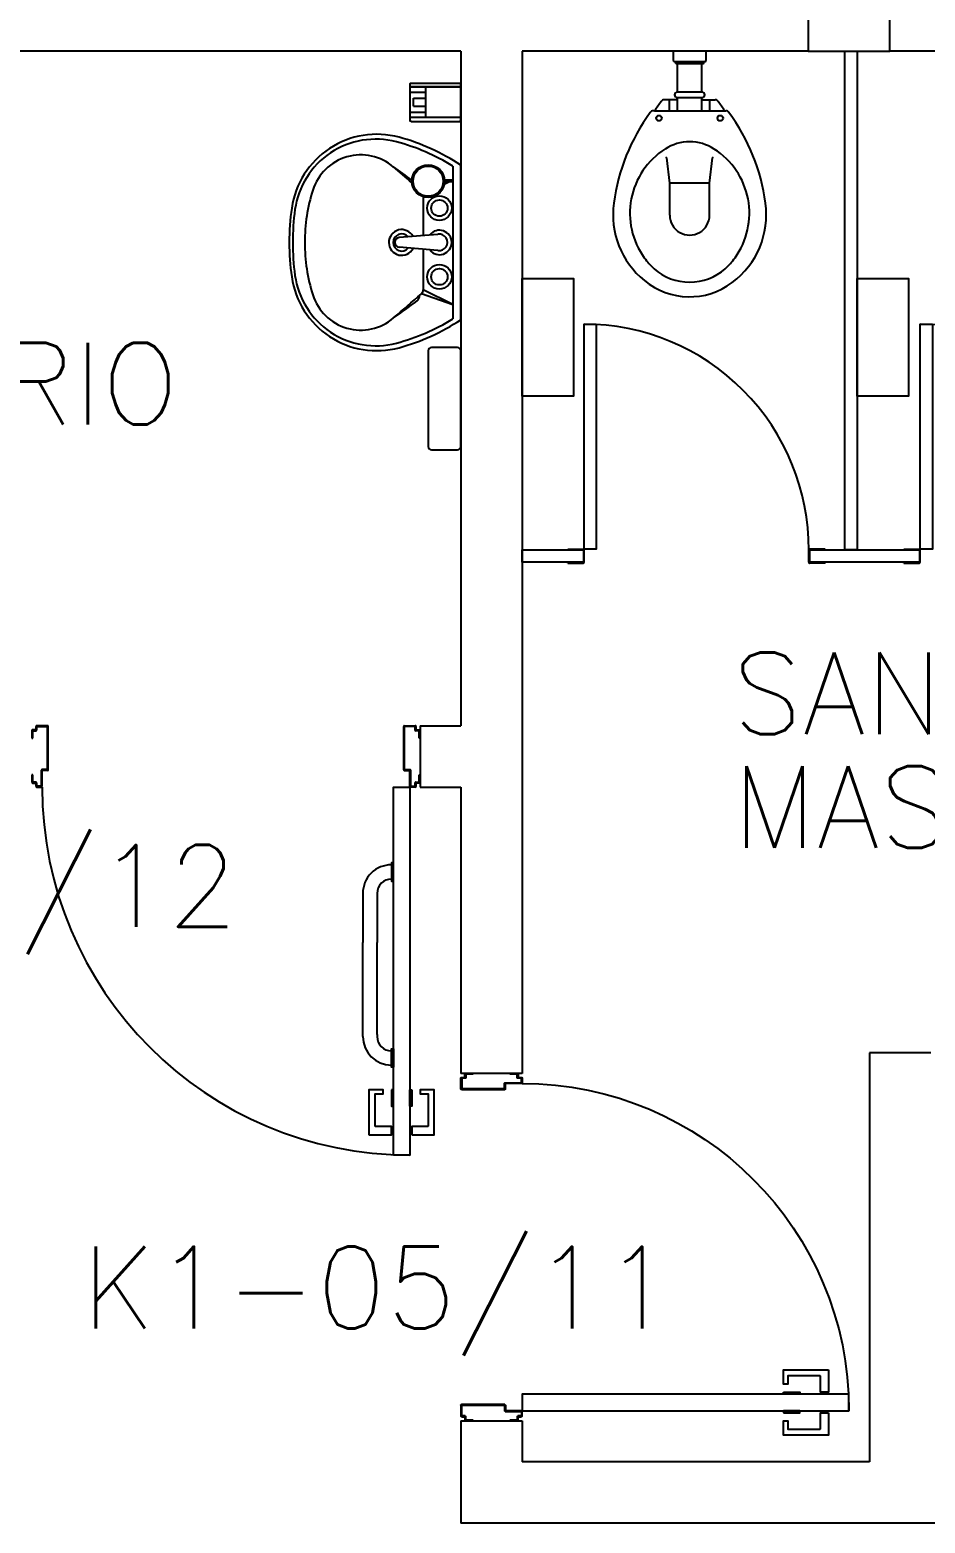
# Model space of a CAD drawing. Header units: millimetres. Extents: x 1887 to 2405, y 1100 to 1335.
# Drawn here: x 2134.855 to 2137.046, y 1267.448 to 1271.1 of the extents above; entities that cross this region are included whole.
import ezdxf

# ---------------------------------------------------------------- set-up
doc = ezdxf.new("R2010")
doc.units = ezdxf.units.MM
for name, color, linetype in [('AR-ALV', 2, 'Continuous'), ('AR-DIVISÓRIAS', 1, 'Continuous'), ('AR-ESTC', 3, 'Continuous'), ('AR-LOUCAS', 1, 'Continuous'), ('AR-LOUÇAS', 1, 'Continuous'), ('AR-PORTA', 1, 'Continuous'), ('DV- VISTA', 2, 'Continuous'), ('ENDEREÇO', 2, 'Continuous'), ('maçaneta', 1, 'Continuous'), ('mov', 1, 'Continuous'), ('PM-PERFIL U-C', 2, 'Continuous'), ('PM-PUXADOR-V', 1, 'Continuous'), ('pm1', 2, 'Continuous'), ('pm2', 2, 'Continuous'), ('TEXTO', 2, 'Continuous'), ('WC1', 1, 'Continuous'), ('WC2', 1, 'Continuous'), ('WC3', 1, 'Continuous')]:
    doc.layers.add(name, color=color, linetype=linetype)
doc.styles.add('UNB-100', font='simplex.shx', dxfattribs={"height": 0.2})
doc.styles.add('UNB1-100', font='simplex.shx', dxfattribs={"height": 0.2})

# ---------------------------------------------------------------- blocks, each defined once
blk = doc.blocks.new('LVTR-01P')
at = {"layer": 'WC1'}
for centre, radius, start, end in [((0.2424, -0.2861), 0.5176, 146.4501, 164.8885), ((-0.2424, -0.2861), 0.5176, 15.1115, 33.5499), ((-0.0544, -0.2059), 0.2102, 164.8885, 261.8746), ((0.0544, -0.2059), 0.2102, 278.1254, 15.1115), ((0, 0.175), 0.595, 261.8746, 270), ((0, 0.175), 0.595, 270, 278.1254)]:
    blk.add_arc(centre, radius, start, end, dxfattribs=at)
at = {"layer": 'WC2'}
for p, q in [((0.189, 0), (-0.189, 0)), ((-0.1869, -0.02), (0.1869, -0.02)), ((-0.0199, -0.0561), (-0.0119, -0.1511)), ((0.0195, -0.0561), (0.0115, -0.1511)), ((-0.112, -0.0924), (-0.0168, -0.0924)), ((0.0165, -0.0924), (0.1161, -0.0924))]:
    blk.add_line(p, q, dxfattribs=at)
for centre, radius in [((-0.084, -0.0525), 0.02), ((0.084, -0.0525), 0.02), ((-0.15, -0.08), 0.04)]:
    blk.add_circle(centre, radius, dxfattribs=at)
for centre, radius, start, end in [((-0.0002, -0.0527), 0.02, 350.3752, 189.6248), ((0.1161, -0.105), 0.0126, 41.3277, 90), ((-4.9199, -4.5336), 6.7189, 40.55971, 41.32768), ((4.9199, -4.5336), 6.7189, 138.93408, 139.44029), ((-0.0909, -0.2449), 0.1233, 139.4403, 252.413), ((-0.0002, -0.1501), 0.0118, 184.8124, 355.1876), ((0.0909, -0.2449), 0.1233, 287.587, 40.5597), ((0, 0.042), 0.4242, 252.413, 270), ((0, 0.042), 0.4242, 270, 287.587)]:
    blk.add_arc(centre, radius, start, end, dxfattribs=at)
at = {"layer": 'WC3'}
for p, q in [((-0.152, -0.02), (-0.152, -0.0401)), ((-0.148, -0.02), (-0.148, -0.0401)), ((-0.148, -0.0276), (-0.1415, -0.0409)), ((-0.148, -0.0335), (-0.1456, -0.0402)), ((0.1518, -0.02), (0.1161, -0.0924)), ((0.1528, -0.02), (0.1256, -0.0967))]:
    blk.add_line(p, q, dxfattribs=at)
for centre, radius in [((-0.084, -0.0525), 0.03), ((0.084, -0.0525), 0.03), ((-0.15, -0.08), 0.037)]:
    blk.add_circle(centre, radius, dxfattribs=at)
for centre, radius, start, end in [((0.2424, -0.2861), 0.505, 148.2072, 165.2817), ((0, -0.0525), 0.03, 308.8043, 231.1957), ((-0.2424, -0.2861), 0.505, 14.7183, 31.7928), ((0.1319, -0.1152), 0.0137, 36.1653, 98.2711), ((-5.2813, -4.0721), 6.7189, 35.55971, 36.16525), ((5.2813, -4.0721), 6.7189, 143.96959, 144.44029), ((0, -0.1449), 0.0315, 117.9488, 62.7672), ((0, -0.1449), 0.021, 130.9255, 50.2909), ((-0.0531, -0.2084), 0.1995, 165.2817, 262.1149), ((0.0531, -0.2084), 0.1995, 277.8851, 14.7183), ((0, 0.175), 0.5866, 262.1149, 270), ((0, 0.175), 0.5866, 270, 277.8851)]:
    blk.add_arc(centre, radius, start, end, dxfattribs=at)
blk = doc.blocks.new('PB')
at = {"layer": 'mov'}
blk.add_arc((0.0015, 0.0172), 0.55, 359.7335, 90, dxfattribs=at)
at = {"layer": 'pm1'}
blk.add_lwpolyline([(0.0315, 0.5673), (0.0315, 0.0172), (0.0015, 0.0172), (0.0015, 0.5673)], close=True, dxfattribs=at)
at = {"layer": 'pm2'}
for p, q in [((-0.0385, 0.0172), (-0.0008, 0.0172)), ((-0.0385, 0.0158), (-0.0385, 0.0172)), ((-0.0008, 0.0158), (-0.0385, 0.0158)), ((0, 0.015), (0, -0.015)), ((0.0015, -0.0152), (0.0015, 0.015)), ((0.5515, -0.0152), (0.5515, 0.015)), ((0.553, 0.015), (0.553, -0.015)), ((0.5915, 0.0172), (0.5537, 0.0172)), ((0.5537, 0.0158), (0.5915, 0.0158)), ((0.5915, 0.0158), (0.5915, 0.0172)), ((-0.001, -0.016), (-0.0385, -0.016)), ((-0.0385, -0.0175), (-0.0385, -0.016)), ((-0.0385, -0.0175), (-0.0008, -0.0175)), ((0.5915, -0.0175), (0.5537, -0.0175)), ((0.554, -0.016), (0.5915, -0.016)), ((0.5915, -0.0175), (0.5915, -0.016))]:
    blk.add_line(p, q, dxfattribs=at)
for centre, radius, start, end in [((-0.0008, 0.015), 0.00225, 0, 90), ((-0.0008, 0.015), 0.00075, 0, 90), ((0.5537, 0.015), 0.00225, 90, 180), ((0.5537, 0.015), 0.00075, 90, 180), ((-0.001, -0.015), 0.001, 270, 0), ((-0.0008, -0.0152), 0.00225, 270, 0), ((0.5537, -0.0152), 0.00225, 180, 270), ((0.554, -0.015), 0.001, 180, 270)]:
    blk.add_arc(centre, radius, start, end, dxfattribs=at)
blk = doc.blocks.new('DV3')
at = {"layer": 'DV- VISTA', "color": 2}
blk.add_lwpolyline([(0.03, 0), (0.03, -0.15), (0, -0.15), (0, 0)], close=True, dxfattribs=at)
blk = doc.blocks.new('DV9')
at = {"layer": 'DV- VISTA', "color": 2}
blk.add_lwpolyline([(0.27, -0.03), (0, -0.03), (0, 0), (0.27, 0)], close=True, dxfattribs=at)
blk = doc.blocks.new('BACI-01P')
at = {"layer": 'WC1'}
for p, q in [((0.146, 0.0857), (0.146, 0.0887)), ((0.1191, 0.03), (0.1191, 0.0624)), ((0.1191, 0.03), (0.1139, 0.03)), ((0.1139, 0.0298), (0.1139, -0.0298)), ((0.1191, -0.03), (0.1139, -0.03)), ((0.1191, -0.03), (0.1191, -0.0624)), ((0.146, -0.0857), (0.146, -0.0887))]:
    blk.add_line(p, q, dxfattribs=at)
for centre, radius, start, end in [((0.4364, -0.2936), 0.4837, 97.6805, 126.3454), ((0.3996, -0.0205), 0.2081, 36.8881, 97.6805), ((0.4044, -0.3155), 0.4771, 122.7818, 126.1604), ((0.1551, 0.0887), 0.00909, 126.3358, 180), ((0.4268, 0), 0.174, 320.4767, 36.8881), ((0.1282, 0.0624), 0.00909, 126.1604, 180), ((0.1282, -0.0624), 0.00909, 180, 233.8396), ((0.4044, 0.3155), 0.4771, 233.8396, 237.2182), ((0.1551, -0.0887), 0.00909, 180, 238.9825), ((0.4364, 0.2936), 0.4837, 233.7577, 262.3195), ((0.3996, 0.0205), 0.2081, 262.3195, 320.8979)]:
    blk.add_arc(centre, radius, start, end, dxfattribs=at)
at = {"layer": 'WC2'}
for p, q in [((0.146, -0.0857), (0.146, 0.0857)), ((0, 0.04), (0.023, 0.04)), ((0.025, 0.035), (0.025, 0.038)), ((0.025, -0.035), (0.025, 0.035)), ((0.025, 0.035), (0.028, 0.035)), ((0.03, -0.033), (0.03, 0.033)), ((0.1, 0.03), (0.03, 0.03)), ((0.1, 0.0298), (0.1, -0.0298)), ((0.025, -0.038), (0.025, -0.035)), ((0.025, -0.035), (0.028, -0.035)), ((0.1, -0.03), (0.03, -0.03)), ((0, -0.04), (0.023, -0.04))]:
    blk.add_line(p, q, dxfattribs=at)
for centre, radius, start, end in [((0.3966, -0.0404), 0.1866, 54.2515, 147.3201), ((0.4126, -0.0182), 0.1592, 41.3299, 54.2515), ((0.4333, 0), 0.1317, 0, 41.3299), ((0.023, 0.038), 0.002, 0, 90), ((0.107, 0.0298), 0.00697, 0, 180), ((0.3335, 0), 0.1117, 147.3201, 180), ((0.028, 0.033), 0.002, 0, 90), ((0.3335, 0), 0.1117, 180, 212.6799), ((0.4333, 0), 0.1317, 318.6701, 0), ((0.028, -0.033), 0.002, 270, 0), ((0.107, -0.0298), 0.00697, 180, 0), ((0.023, -0.038), 0.002, 270, 0), ((0.3966, 0.0404), 0.1866, 212.6799, 305.7485), ((0.4126, 0.0182), 0.1592, 305.7485, 318.6701)]:
    blk.add_arc(centre, radius, start, end, dxfattribs=at)
at = {"layer": 'WC3'}
for p, q in [((0.146, 0.0497), (0.1191, 0.0497)), ((0.146, 0.03), (0.1191, 0.03)), ((0.146, -0.03), (0.1191, -0.03)), ((0.146, -0.0497), (0.1191, -0.0497))]:
    blk.add_line(p, q, dxfattribs=at)
at = {"layer": 'WC3', "color": 1}
for p, q in [((0.261, 0.0562), (0.2593, 0.0585)), ((0.3229, 0.0486), (0.261, 0.0562)), ((0.3229, 0.0486), (0.3229, -0.0486)), ((0.4015, 0.0486), (0.3229, 0.0486)), ((0.261, -0.0562), (0.2593, -0.0585)), ((0.3229, -0.0486), (0.261, -0.0562)), ((0.4015, -0.0486), (0.3229, -0.0486))]:
    blk.add_line(p, q, dxfattribs=at)
for centre in [(0.1641, 0.075), (0.1641, -0.075)]:
    blk.add_circle(centre, 0.00682, dxfattribs=at)
blk.add_arc((0.4015, 0), 0.0486, 270, 90, dxfattribs=at)
blk = doc.blocks.new('PM3')
at = {"layer": 'maçaneta'}
for points in [[(0.02, 0.825), (-0.035, 0.825), (-0.035, 0.715), (0, 0.715), (0, 0.725), (-0.02, 0.725), (-0.02, 0.8035, -0.414214), (-0.0185, 0.805), (0.02, 0.805)], [(0.125, 0.825), (0.07, 0.825), (0.07, 0.805), (0.1085, 0.805, -0.414214), (0.11, 0.8035), (0.11, 0.725), (0.09, 0.725), (0.09, 0.715), (0.125, 0.715)]]:
    blk.add_lwpolyline(points, format="xyb", close=True, dxfattribs=at)
for points in [[(0.02, 0.715), (0.02, 0.755), (0.025, 0.755), (0.025, 0.715)], [(0.07, 0.715), (0.07, 0.755), (0.065, 0.755), (0.065, 0.715)]]:
    blk.add_lwpolyline(points, close=True, dxfattribs=at)
at = {"layer": 'mov'}
blk.add_arc((0.025, 0.075), 0.8, 0, 90, dxfattribs=at)
at = {"layer": 'PM-PERFIL U-C'}
for p, q in [((0.01, 0.065), (0.01, 0.0735)), ((0.0115, 0.075), (0.0235, 0.075)), ((0.025, 0.0735), (0.025, 0.034)), ((0.825, 0.0735), (0.825, 0.034)), ((0.8385, 0.075), (0.8265, 0.075)), ((0.84, 0.065), (0.84, 0.0735)), ((0, 0.045), (0, 0.0635)), ((0.002, 0.045), (0, 0.045)), ((0.0015, 0.065), (0.01, 0.065)), ((0.002, 0.063), (0.002, 0.045)), ((0.0105, 0.063), (0.002, 0.063)), ((0.012, 0.073), (0.012, 0.0645)), ((0.023, 0.073), (0.012, 0.073)), ((0.023, 0.0335), (0.023, 0.073)), ((0.827, 0.073), (0.838, 0.073)), ((0.827, 0.0335), (0.827, 0.073)), ((0.838, 0.073), (0.838, 0.0645)), ((0.8395, 0.063), (0.848, 0.063)), ((0.8485, 0.065), (0.84, 0.065)), ((0.848, 0.063), (0.848, 0.045)), ((0.848, 0.045), (0.85, 0.045)), ((0.85, 0.045), (0.85, 0.0635)), ((0.038, 0.032), (0.0245, 0.032)), ((0.0385, 0.034), (0.025, 0.034)), ((0.038, 0.032), (0.038, -0.073)), ((0.04, 0.0325), (0.04, -0.0735)), ((0.81, 0.0325), (0.81, -0.0735)), ((0.8115, 0.034), (0.825, 0.034)), ((0.812, 0.032), (0.8255, 0.032)), ((0.812, 0.032), (0.812, -0.073)), ((0, -0.045), (0.002, -0.045)), ((0, -0.0635), (0, -0.045)), ((0.01, -0.065), (0.0015, -0.065)), ((0.002, -0.045), (0.002, -0.063)), ((0.002, -0.063), (0.0105, -0.063)), ((0.01, -0.0735), (0.01, -0.065)), ((0.012, -0.0645), (0.012, -0.073)), ((0.012, -0.073), (0.038, -0.073)), ((0.838, -0.073), (0.812, -0.073)), ((0.838, -0.0645), (0.838, -0.073)), ((0.848, -0.063), (0.8395, -0.063)), ((0.84, -0.0735), (0.84, -0.065)), ((0.84, -0.065), (0.8485, -0.065)), ((0.85, -0.045), (0.848, -0.045)), ((0.848, -0.045), (0.848, -0.063)), ((0.85, -0.0635), (0.85, -0.045)), ((0.0385, -0.075), (0.0115, -0.075)), ((0.8115, -0.075), (0.8385, -0.075))]:
    blk.add_line(p, q, dxfattribs=at)
for centre, start, end in [((0.0115, 0.0735), 90, 180), ((0.0235, 0.0735), 360, 90), ((0.8265, 0.0735), 90, 180), ((0.8385, 0.0735), 0, 90), ((0.0015, 0.0635), 90, 180), ((0.0105, 0.0645), 270, 0), ((0.8395, 0.0645), 180, 270), ((0.8485, 0.0635), 0, 90), ((0.0245, 0.0335), 180, 270), ((0.0385, 0.0325), 0, 90), ((0.8115, 0.0325), 90, 180), ((0.8255, 0.0335), 270, 0), ((0.0015, -0.0635), 180, 270), ((0.0105, -0.0645), 0, 90), ((0.8395, -0.0645), 90, 180), ((0.8485, -0.0635), 270, 0), ((0.0115, -0.0735), 180, 270), ((0.0385, -0.0735), 269.9386, 0), ((0.8115, -0.0735), 180, 270.0614), ((0.8385, -0.0735), 270, 0)]:
    blk.add_arc(centre, 0.0015, start, end, dxfattribs=at)
at = {"layer": 'pm1'}
blk.add_lwpolyline([(0.065, 0.875), (0.065, 0.075), (0.025, 0.075), (0.025, 0.875)], close=True, dxfattribs=at)
blk = doc.blocks.new('marco-d')
at = {"layer": 'PM-PERFIL U-C'}
for p, q in [((-0.0135, 0), (-0.0015, 0)), ((-0.025, -0.03), (-0.025, -0.0115)), ((-0.023, -0.03), (-0.025, -0.03)), ((-0.0235, -0.01), (-0.015, -0.01)), ((-0.0145, -0.012), (-0.023, -0.012)), ((-0.023, -0.012), (-0.023, -0.03)), ((-0.015, -0.01), (-0.015, -0.0015)), ((-0.002, -0.002), (-0.013, -0.002)), ((-0.013, -0.002), (-0.013, -0.0105)), ((-0.002, -0.0415), (-0.002, -0.002)), ((0, -0.0015), (0, -0.041)), ((0.013, -0.043), (-0.0005, -0.043)), ((0.0135, -0.041), (0, -0.041)), ((0.013, -0.043), (0.013, -0.148)), ((0.015, -0.0425), (0.015, -0.1485)), ((-0.025, -0.1385), (-0.025, -0.12)), ((-0.025, -0.12), (-0.023, -0.12)), ((-0.015, -0.14), (-0.0235, -0.14)), ((-0.023, -0.12), (-0.023, -0.138)), ((-0.023, -0.138), (-0.0145, -0.138)), ((-0.015, -0.1485), (-0.015, -0.14)), ((-0.013, -0.1395), (-0.013, -0.148)), ((0.0135, -0.15), (-0.0135, -0.15)), ((-0.013, -0.148), (0.013, -0.148))]:
    blk.add_line(p, q, dxfattribs=at)
for centre, start, end in [((-0.0135, -0.0015), 90, 180), ((-0.0015, -0.0015), 360, 90), ((-0.0235, -0.0115), 90, 180), ((-0.0145, -0.0105), 270, 0), ((-0.0005, -0.0415), 180, 270), ((0.0135, -0.0425), 0, 90), ((-0.0235, -0.1385), 180, 270), ((-0.0145, -0.1395), 0, 90), ((-0.0135, -0.1485), 180, 270), ((0.0135, -0.1485), 269.9386, 0)]:
    blk.add_arc(centre, 0.0015, start, end, dxfattribs=at)
blk = doc.blocks.new('marco-e')
at = {"layer": 'PM-PERFIL U-C'}
for p, q in [((0, -0.0015), (0, -0.041)), ((0.0135, 0), (0.0015, 0)), ((0.002, -0.0415), (0.002, -0.002)), ((0.002, -0.002), (0.013, -0.002)), ((0.013, -0.002), (0.013, -0.0105)), ((0.0145, -0.012), (0.023, -0.012)), ((0.015, -0.01), (0.015, -0.0015)), ((0.0235, -0.01), (0.015, -0.01)), ((0.023, -0.012), (0.023, -0.03)), ((0.023, -0.03), (0.025, -0.03)), ((0.025, -0.03), (0.025, -0.0115)), ((-0.015, -0.0425), (-0.015, -0.1485)), ((-0.0135, -0.041), (0, -0.041)), ((-0.013, -0.043), (0.0005, -0.043)), ((-0.013, -0.043), (-0.013, -0.148)), ((0.013, -0.1395), (0.013, -0.148)), ((0.023, -0.138), (0.0145, -0.138)), ((0.015, -0.14), (0.0235, -0.14)), ((0.015, -0.1485), (0.015, -0.14)), ((0.025, -0.12), (0.023, -0.12)), ((0.023, -0.12), (0.023, -0.138)), ((0.025, -0.1385), (0.025, -0.12)), ((-0.0135, -0.15), (0.0135, -0.15)), ((0.013, -0.148), (-0.013, -0.148))]:
    blk.add_line(p, q, dxfattribs=at)
for centre, start, end in [((0.0015, -0.0015), 90, 180), ((0.0145, -0.0105), 180, 270), ((0.0135, -0.0015), 0, 90), ((0.0235, -0.0115), 0, 90), ((-0.0135, -0.0425), 90, 180), ((0.0005, -0.0415), 270, 0), ((0.0145, -0.1395), 90, 180), ((0.0235, -0.1385), 270, 0), ((-0.0135, -0.1485), 180, 270.0614), ((0.0135, -0.1485), 270, 0)]:
    blk.add_arc(centre, 0.0015, start, end, dxfattribs=at)
blk = doc.blocks.new('PM4')
at = {"layer": 'maçaneta'}
for points in [[(0.02, 1), (-0.035, 1), (-0.035, 0.89), (0, 0.89), (0, 0.9), (-0.02, 0.9), (-0.02, 0.9785, -0.414214), (-0.0185, 0.98), (0.02, 0.98)], [(0.125, 1), (0.07, 1), (0.07, 0.98), (0.1085, 0.98, -0.414214), (0.11, 0.9785), (0.11, 0.9), (0.09, 0.9), (0.09, 0.89), (0.125, 0.89)]]:
    blk.add_lwpolyline(points, format="xyb", close=True, dxfattribs=at)
for points in [[(0.02, 0.89), (0.02, 0.93), (0.025, 0.93), (0.025, 0.89)], [(0.07, 0.89), (0.07, 0.93), (0.065, 0.93), (0.065, 0.89)]]:
    blk.add_lwpolyline(points, close=True, dxfattribs=at)
at = {"layer": 'mov'}
blk.add_arc((0.025, 0.15), 0.9, 0, 90, dxfattribs=at)
at = {"layer": 'PM-PUXADOR-V'}
for p, q in [((0.105, 0.755), (0.105, 0.53)), ((0.14, 0.76), (0.14, 0.755)), ((0.14, 0.755), (0.14, 0.53)), ((0.105, 0.415), (0.105, 0.53)), ((0.14, 0.415), (0.14, 0.53)), ((0.105, 0.41), (0.105, 0.415)), ((0.14, 0.41), (0.14, 0.415))]:
    blk.add_line(p, q, dxfattribs=at)
for points in [[(0.065, 0.835), (0.07, 0.835), (0.07, 0.79), (0.065, 0.79)], [(0.065, 0.335), (0.07, 0.335), (0.07, 0.38), (0.065, 0.38)]]:
    blk.add_lwpolyline(points, close=True, dxfattribs=at)
blk.add_lwpolyline([(0.105, 0.755), (0.105, 0.76, 0.414214), (0.07, 0.795)], format="xyb", dxfattribs=at)
for centre, radius, start, end in [((0.07, 0.76), 0.07, 0, 90), ((0.07, 0.41), 0.035, 270, 0), ((0.07, 0.41), 0.07, 270, 0)]:
    blk.add_arc(centre, radius, start, end, dxfattribs=at)
at = {"layer": 'pm2'}
blk.add_lwpolyline([(0.065, 1.05), (0.065, 0.15), (0.025, 0.15), (0.025, 1.05)], close=True, dxfattribs=at)
at = {"layer": 'pm1'}
for name, p in [('marco-d', (0.025, 0.15)), ('marco-e', (0.925, 0.15))]:
    blk.add_blockref(name, p, dxfattribs=at)
blk = doc.blocks.new('TLHR-01p')
at = {"layer": 'WC1', "color": 1}
blk.add_lwpolyline([(-0.117, 0.08), (0.117, 0.08, -0.414214), (0.125, 0.072), (0.125, 0.008, -0.414214), (0.117, 0), (-0.117, 0, -0.414214), (-0.125, 0.008), (-0.125, 0.072, -0.414214)], format="xyb", close=True, dxfattribs=at)
blk = doc.blocks.new('SBSPRAY-P')
at = {"layer": 'WC1', "color": 1}
for p, q in [((-0.0444, 0), (0.0444, 0)), ((-0.0469, -0.122), (-0.0469, -0.0025)), ((-0.0376, -0.0025), (-0.0376, -0.122)), ((0.0376, -0.122), (0.0376, -0.0025)), ((0.0376, -0.0025), (0.0376, -0.122)), ((0.0469, -0.122), (0.0469, -0.0025)), ((-0.0376, -0.0861), (0.0376, -0.0861)), ((-0.0444, -0.1245), (0.0444, -0.1245))]:
    blk.add_line(p, q, dxfattribs=at)
for centre, start, end in [((-0.0444, -0.0025), 90, 180), ((0.0444, -0.0025), 0, 90), ((-0.0351, -0.0025), 90, 180), ((0.0351, -0.0025), 0, 90), ((-0.0444, -0.122), 180, 270), ((-0.0351, -0.122), 180, 270), ((0.0351, -0.122), 270, 360), ((0.0444, -0.122), 270, 0)]:
    blk.add_arc(centre, 0.0025, start, end, dxfattribs=at)
at = {"layer": 'WC2', "color": 1}
for p, q in [((-0.0247, -0.1245), (-0.0247, -0.0861)), ((-0.0096, -0.1161), (-0.0096, -0.0861)), ((0.0096, -0.1161), (0.0096, -0.0861)), ((0.0247, -0.1245), (0.0247, -0.0861)), ((-0.0096, -0.1161), (0.0096, -0.1161))]:
    blk.add_line(p, q, dxfattribs=at)
blk = doc.blocks.new('PPLR-01p')
at = {"layer": 'WC1', "color": 1}
blk.add_lwpolyline([(-0.1435, 0.126), (0.1435, 0.126), (0.1435, 0), (-0.1435, 0), (-0.1435, 0.126)], dxfattribs=at)
blk = doc.blocks.new('DV4')
at = {"layer": 'DV- VISTA', "color": 2}
blk.add_lwpolyline([(0.03, 0), (0.03, -1.22), (0, -1.22), (0, 0)], close=True, dxfattribs=at)

msp = doc.modelspace()

# ---------------------------------------------------------------- linework, layer by layer
at = {"layer": 'AR-ALV'}
for p, q in [((2135.9097, 1271.0485), (2133.6597, 1271.0485)), ((2135.9097, 1271.0485), (2135.9097, 1269.3985)), ((2136.0597, 1271.0485), (2136.0597, 1268.5485)), ((2136.7597, 1271.0485), (2136.0597, 1271.0485)), ((2137.4097, 1271.0485), (2136.9597, 1271.0485)), ((2135.8097, 1269.3985), (2135.8097, 1269.2485)), ((2135.8097, 1269.3985), (2135.9097, 1269.3985)), ((2135.8097, 1269.2485), (2135.9097, 1269.2485)), ((2135.9097, 1269.2485), (2135.9097, 1268.5485)), ((2136.9097, 1268.5985), (2136.9097, 1267.5985)), ((2137.0597, 1268.5985), (2136.9097, 1268.5985)), ((2136.0597, 1268.5485), (2135.9097, 1268.5485)), ((2135.9097, 1267.6985), (2135.9097, 1267.4485)), ((2135.9097, 1267.6985), (2136.0597, 1267.6985)), ((2136.0597, 1267.6985), (2136.0597, 1267.5985)), ((2136.9097, 1267.5985), (2136.0597, 1267.5985)), ((2140.3596, 1267.4485), (2135.9097, 1267.4485))]:
    msp.add_line(p, q, dxfattribs=at)
at = {"layer": 'AR-ESTC'}
msp.add_lwpolyline([(2136.9597, 1271.6485), (2136.7597, 1271.6485), (2136.7597, 1271.0485), (2136.9597, 1271.0485)], close=True, dxfattribs=at)

# ---------------------------------------------------------------- block references
at = {"layer": 'AR-DIVISÓRIAS'}
for name, p in [('DV4', (2136.8497, 1271.0485)), ('DV9', (2136.7627, 1269.8285))]:
    msp.add_blockref(name, p, dxfattribs=at)
for name, p, rotation in [('PB', (2136.2097, 1269.8135), 359.9999999981631), ('PB', (2137.0327, 1269.8135), 359.9999999981631), ('DV3', (2136.2097, 1269.8285), 270)]:
    msp.add_blockref(name, p, dxfattribs=dict(at, rotation=rotation))
at = {"layer": 'AR-LOUCAS', "xscale": -1}
for name, p, rotation in [('SBSPRAY-P', (2135.9097, 1270.9235), 270), ('TLHR-01p', (2135.9097, 1270.1985), 90)]:
    msp.add_blockref(name, p, dxfattribs=dict(at, rotation=rotation))
at = {"layer": 'AR-LOUCAS', "rotation": 90}
for p in [(2136.1857, 1270.3485), (2137.0057, 1270.3485)]:
    msp.add_blockref('PPLR-01p', p, dxfattribs=at)
at = {"layer": 'AR-LOUÇAS', "rotation": 270}
for name, p in [('BACI-01P', (2136.4697, 1271.0485)), ('LVTR-01P', (2135.9097, 1270.5805))]:
    msp.add_blockref(name, p, dxfattribs=at)
at = {"layer": 'AR-PORTA', "rotation": 180}
msp.add_blockref('PM4', (2135.8097, 1269.3985), dxfattribs=at)
at = {"layer": 'AR-PORTA', "xscale": -1, "rotation": 270}
msp.add_blockref('PM3', (2135.9847, 1267.6985), dxfattribs=at)

# ---------------------------------------------------------------- texts
at = {"layer": 'ENDEREÇO', "style": 'UNB1-100'}
for s, p in [('K1-05/12', (2133.9146, 1268.907)), ('K1-05/11', (2134.9818, 1267.9248))]:
    msp.add_text(s, height=0.2, dxfattribs=at).set_placement(p)
at = {"layer": 'TEXTO', "style": 'UNB-100'}
for s, p in [('SANITÁRIO', (2133.9079, 1270.1354)), ('SANITÁRIO', (2136.5745, 1269.3779)), ('MASCULINO', (2136.5745, 1269.0996))]:
    msp.add_text(s, height=0.2, dxfattribs=at).set_placement(p)

doc.saveas('drawing.dxf')
